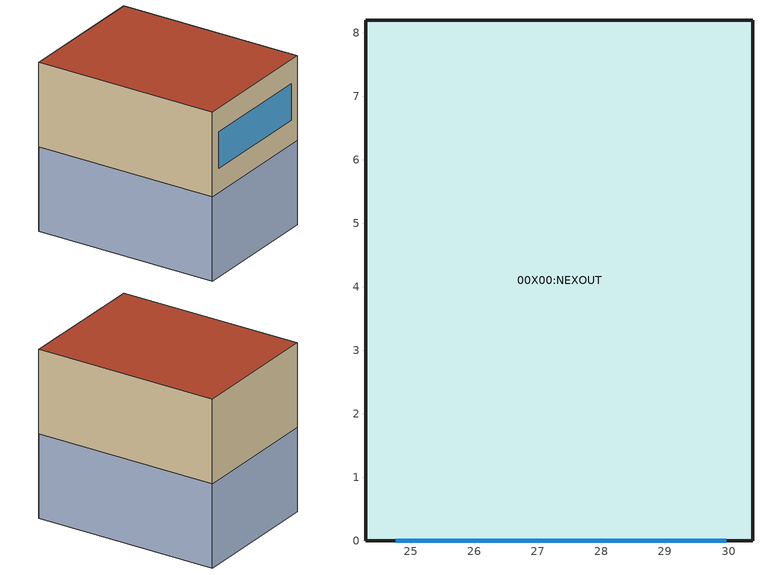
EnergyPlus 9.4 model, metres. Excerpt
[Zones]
00X00:NEXOUT
 floor adiabatic (0_IntFloor): 30.39,0 24.29,0 24.29,8.2 30.39,8.2 z3.7
 wall outside (0_ExtWall Pumice 22cm): 30.39,8.2 24.29,8.2 24.29,0 30.39,0 30.39,8.2 z3.7:7.4
 window (_6mm - 1002): 24.77,0 29.97,0 z4.75:6.35
 roof outside (0_FlatRoofTiled 5cm EPS): 24.29,0 30.39,0 30.39,8.2 24.29,8.2 z7.4
shading: 30.39,8.2 24.29,8.2 / 24.29,8.2 24.29,0 / 24.29,0 30.39,0 / 30.39,0 30.39,8.2 z0:3.7
[Site:Location]
1 (01-01:31-12)  (01-01:31-12): Latitude=32; Longitude=34.9; Time Zone=2; Elevation {m}=49
[Site:GroundTemperature:BuildingSurface]
18, 18, 18, 18, 18, 18, 18, 18, 18, 18, 18, 18
[Site:GroundTemperature:Deep]
18, 18, 18, 18, 18, 18, 18, 18, 18, 18, 18, 18
[Site:GroundTemperature:Shallow]
18, 18, 18, 18, 18, 18, 18, 18, 18, 18, 18, 18
[Site:GroundTemperature:FCfactorMethod]
January FCfactorMethod ground temperature {C}=15.26; Februry FCfactorMethod ground temperature {C}=16.44; March FCfactorMethod ground temperature {C}=18.73; April FCfactorMethod ground temperature {C}=20.9; May FCfactorMethod ground temperature {C}=25; June FCfactorMethod ground temperature {C}=27.17; July FCfactorMethod ground temperature {C}=27.76; August FCfactorMethod ground temperature {C}=26.66; September FCfactorMethod ground temperature {C}=24.13; October FCfactorMethod ground temperature {C}=20.98; November FCfactorMethod ground temperature {C}=17.87; December FCfactorMethod ground temperature {C}=15.82
[Site:GroundReflectance]
0.2, 0.2, 0.2, 0.2, 0.2, 0.2, 0.2, 0.2, 0.2, 0.2, 0.2, 0.2
[Site:GroundReflectance:SnowModifier]
2, 2
[Building]
Office: North Axis=0; Terrain=Country; Loads Convergence Tolerance=.04; Temperature Convergence Tolerance=.4; Solar Distribution=FullExterior; Maximum number of warmup days=25; Minimum number of warmup days=6
[Construction]
0_IntFloor: _1045 Ceramic porcelain_12.1_.02, _1045_Cemented Plaster_2.2_.02, _1045 Sand and gravel_10.1_.08, _1045_RegularConcrete_1.1.1_.2, _1045_IntTiah_Cement Lime Plaster_2.1_.02
0_FlatRoofTiled 5cm EPS: _1045 Ceramic porcelain_12.1_.01, _1045_Cemented Plaster_2.2_.02, _1045 Sand and gravel_10.1_.08, _Bitumen_.005, _1045 Light Concrete Coarse Aggregate NonQuartsSand 1200_1.2.1_.05, _1045 Expanded Polystyrene EPS 30_14.1_.05, _1045_RegularConcrete_1.1.1_.2, _1045_IntTiah_Cement Lime Plaster_2.1_.015
0_ExtWall Pumice 22cm: _1045_Cemented Plaster_2.2_.02, _Block Pumice 22sm_.22, _1045_IntTiah_Cement Lime Plaster_2.1_.015
_6mm - 1002: 64
[WindowMaterial:Glazing]
64: Optical data type {SpectralAverage or Spectral}=SpectralAverage; Thickness {m}=.006; Solar transmittance at normal incidence=.79; Solar reflectance at normal incidence: front side=.075; Solar reflectance at normal incidence: back side=.075; Visible transmittance at normal incidence=0.881; Visible reflectance at normal incidence: front side=.081; Visible reflectance at normal incidence: back side=.081; IR transmittance at normal incidence=0; IR emissivity: front side=.84; IR emissivity: back side=.84; Conductivity {W/m-K}=1; Dirt Correction Factor for Solar and Visible Transmittance=1
[Material] Thermal Emittance=.9; Solar Absorptance=.4; Visible Absorptance=.4
Name | Roughness | Thickness {m} | Conductivity {w/m-K} | Density {kg/m3} | Specific Heat {J/kg-K}
_1045 Ceramic porcelain_12.1_.02 | Smooth | .02 | 1.3 | 2300 | 840
_1045_Cemented Plaster_2.2_.02 | Rough | .02 | 1 | 1800 | 1000
_1045 Sand and gravel_10.1_.08 | Rough | .08 | 2 | 1950 | 1045
_1045_RegularConcrete_1.1.1_.2 | MediumRough | .2 | 2 | 2400 | 1000
_1045_IntTiah_Cement Lime Plaster_2.1_.02 | Smooth | .02 | .8 | 1600 | 1000
_1045 Ceramic porcelain_12.1_.01 | Smooth | .01 | 1.3 | 2300 | 840
_Bitumen_.005 | Rough | .005 | .17 | 1200 | 1660
_1045 Light Concrete Coarse Aggregate NonQuartsSand 1200_1.2.1_.05 | MediumRough | .05 | .62 | 1200 | 1000
_1045 Expanded Polystyrene EPS 30_14.1_.05 | Rough | .05 | .034 | 30 | 1450
_1045_IntTiah_Cement Lime Plaster_2.1_.015 | Smooth | .015 | .8 | 1600 | 1000
_Block Pumice 22sm_.22 | MediumRough | .22 | .244 | 795 | 970
[Zone]
00X00:NEXOUT: Relative North (to building)=0; Zone Type=1; Zone multiplier=1; Zone volume=185.074; Floor Area=50.02; Zone inside convection algorithm=TARP; Part Of Total Floor Area=Yes
[PEOPLE]
People 00X00:NEXOUT: Zone=00X00:NEXOUT; Number of People SCHEDULE=0_Baseline Office Occupency Schedule; Number of People Calculation Method=People/Area; People per Zone Floor Area=.12; radiant fraction=.3; User Specified Sensible Fraction=AutoCalculate; Activity level SCHEDULE Name (units W/person, real)=Activity Schedule 2987; CO2 generation rate per unit of activity level (units m3/s-W=3.82e-08; Enable ASHRAE 55 comfort warnings=No; MRT Calculation Type=ZoneAveraged; Work Efficiency SCHEDULE Name (0.0-1.0,real)=Work efficiency; Clothing Insulation Calculation Method=ClothingInsulationSchedule; Clothing Insulation SCHEDULE Name (real)=Clothing Schedule 2987; Air Velocity SCHEDULE Name (units m/s, real)=Default Air Velocity for Comfort Calculations
[Lights]
00X00:NEXOUT General lighting: Zone=00X00:NEXOUT; Lighting SCHEDULE=0_Baseline Office Lighting Schedule; Design Level calculation method=Watts/Area; Watts per Zone Area {W/m2}=12; Return Air Fraction=0; Radiant fraction=.72; Fraction Visible=.18; Fraction Replaceable=1; LightsEndUseKey=ELECTRIC EQUIPMENT#00X00:NEXOUT#GeneralLights
[OtherEquipment] Fuel Type=Electricity; Zone=00X00:NEXOUT; Design Level calculation method=Watts/Area; Latent fraction=0; Radiant fraction=.2; Fraction Lost=0; Carbon Dioxide Generation Rate=0; End-use category=General
Name | Equipment SCHEDULE | Watts per Zone Area {watts/m2}
00X00:NEXOUT Computing gain | 0_Baseline Office Non Fixed Equipment Schedule | 8
00X00:NEXOUT Equipment gain | 0_Baseline Office Fixed Equipment Schedule | .4
[Daylighting:Controls]
00X00:NEXOUT: Zone=00X00:NEXOUT; Daylighting Method=SplitFlux; Availability Schedule=On; Lighting Control Type=Stepped; Number of Stepped Control Steps=1; Probability Lighting will be Reset When Needed in Manual Stepped Control=1; Glare Calculation Daylighting Reference Point=00X00:NEXOUT Ref Point 1; Glare Calculation Azimuth Angle of View Direction Clockwise from Zone y-Axis=0; Maximum Allowable Discomfort Glare Index=22; DElight Gridding Resolution=1; Daylighting Reference Point 1=00X00:NEXOUT Ref Point 1; Fraction of Zone Controlled by Reference Point 1=.5; Illuminance Setpoint at Reference Point 1 {lux}=500; Daylighting Reference Point 2=00X00:NEXOUT Ref Point 2; Fraction of Zone Controlled by Reference Point 2=.5; Illuminance Setpoint at Reference Point 2 {lux}=500
[ZoneInfiltration:DesignFlowRate]
00X00:NEXOUT Infiltration: Zone=00X00:NEXOUT; Infiltration SCHEDULE=On 24/7; Design Volume Flow Rate calculation method=Flow/zone; Design Volume Flow Rate (m3/s)=.051409; Constant Term Coefficient=1; Temperature Term Coefficient=0; Velocity Term Coefficient=0; Velocity Squared Term Coefficient=0
[ZoneControl:Thermostat]
00X00:NEXOUT Thermostat: 00X00:NEXOUT, Zone Control Type Sched, ThermostatSetpoint:DualSetpoint, Dual Setpoint - Zone 00X00:NEXOUT
[ThermostatSetpoint:DualSetpoint]
Dual Setpoint - Zone 00X00:NEXOUT: 00X00:NEXOUT Heating Setpoint Schedule, 00X00:NEXOUT Cooling SP Sch
[Zone equipment]
00X00:NEXOUT: 00X00:NEXOUT Ideal Loads Air
[ZoneHVAC:IdealLoadsAirSystem]
00X00:NEXOUT Ideal Loads Air: Maximum Heating Supply Air Temperature {C}=35; Minimum Cooling Supply Air Temperature {C}=12; Maximum Heating Supply Air Humidity Ratio {kg-H2O/kg-air}=0.0156; Minimum Cooling Supply Air Humidity Ratio {kg-H2O/kg-air}=0.0077; Heating Limit=NoLimit; Cooling Limit=NoLimit; Heating Availability Schedule=00X00:NEXOUT Heating Availability Sch; Cooling availability schedule=00X00:NEXOUT Cooling Availability Sch; Dehumidification Control Type=None; Humidification Control Type=None; Outdoor Air Economizer Type=NoEconomizer; Heat Recovery Type=None
[Schedule:Compact]
On; On 24/7: Any Number, Through: 12/31, For: AllDays, Until: 24:00, 1
Work efficiency: Any Number, Through: 12/31, For: AllDays, Until: 24:00, 0
Default Air Velocity for Comfort Calculations: Any Number, Through: 12/31, For: AllDays, Until: 24:00, 0.137
0_Baseline Office Lighting Schedule: Fraction, Through: 31 Dec, For: AllDays, Until: 08:00, 0.0666, Until: 17:00, 1, Until: 24:00, 0.0666
0_Baseline Office Non Fixed Equipment Schedule: Fraction, Through: 31 Dec, For: Alldays, Until: 08:00, 0, Until: 17:00, 1, Until: 24:00, 0
0_Baseline Office Fixed Equipment Schedule: Fraction, Through: 31 Dec, For: AllDays, Until: 24:00, 1
0_Baseline Office Occupency Schedule: Fraction, Through: 31 Dec, For: AllDays, Until: 08:00, 0, Until: 17:00, 1, Until: 24:00, 0
Activity Schedule 2987: Any Number, Through: 12/31, For: AllDays, Until: 24:00, 126
Clothing Schedule 2987: Any Number, Through: 4/1, For: AllDays, Until: 24:00, 1, Through: 9/30, For: AllDays, Until: 24:00, .5, Through: 12/31, For: AllDays, Until: 24:00, 1
00X00:NEXOUT Heating Setpoint Schedule: Temperature, Through: 31 March, For: AllDays, Until: 07:00, 15, Until: 18:00, 20.5, Until: 24:00, 15, Through: 31 Oct, For: AllDays, Until: 24:00, -50, Through: 31 December, For: AllDays, Until: 07:00, 15, Until: 18:00, 20.5, Until: 24:00, 15
00X00:NEXOUT Heating Availability Sch: Temperature, Through: 31 March, For: AllDays, Until: 07:00, 1, Until: 18:00, 1, Until: 24:00, 1, Through: 31 Oct, For: AllDays, Until: 24:00, 0, Through: 31 December, For: AllDays, Until: 07:00, 1, Until: 18:00, 1, Until: 24:00, 1
00X00:NEXOUT Cooling SP Sch: Temperature, Through: 31 March, For: AllDays, Until: 24:00, 100, Through: 31 October, For: AllDays, Until: 07:00, 35, Until: 18:00, 23.5, Until: 24:00, 35, Through: 31 December, For: AllDays, Until: 24:00, 100
00X00:NEXOUT Cooling Availability Sch: Temperature, Through: 31 March, For: AllDays, Until: 24:00, 0, Through: 31 October, For: AllDays, Until: 07:00, 1, Until: 18:00, 1, Until: 24:00, 1, Through: 31 December, For: AllDays, Until: 24:00, 0
[Schedule:Day:Hourly]
Summer Control Type Day Sch; Winter Control Type Day Sch: Control Type, 4, 4, 4, 4, 4, 4, 4, 4, 4, 4, 4, 4, 4, 4, 4, 4, 4, 4, 4, 4, 4, 4, 4, 4
[Schedule:Week:Daily]
Summer Control Type Week Sch: Summer Control Type Day Sch, Summer Control Type Day Sch, Summer Control Type Day Sch, Summer Control Type Day Sch, Summer Control Type Day Sch, Summer Control Type Day Sch, Summer Control Type Day Sch, Summer Control Type Day Sch, Summer Control Type Day Sch, Summer Control Type Day Sch, Summer Control Type Day Sch, Summer Control Type Day Sch
Winter Control Type Week Sch: Winter Control Type Day Sch, Winter Control Type Day Sch, Winter Control Type Day Sch, Winter Control Type Day Sch, Winter Control Type Day Sch, Winter Control Type Day Sch, Winter Control Type Day Sch, Winter Control Type Day Sch, Winter Control Type Day Sch, Winter Control Type Day Sch, Winter Control Type Day Sch, Winter Control Type Day Sch
[Schedule:Year]
Zone Control Type Sched: Control Type, Winter Control Type Week Sch, 1, 1, 3, 31, Summer Control Type Week Sch, 4, 1, 9, 30, Winter Control Type Week Sch, 10, 1, 12, 31
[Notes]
Geometry convention template : ASHRAE 90.1
Zone geometry and surface areas : 2-Outer
Zone volume calculation method : 2-Outer
Zone floor area calculation method : 2-Outer
Window to wall ratio method : 2-Outer
Hourly weather file: C:\ProgramData\DesignBuilder\Weather Data\ISR_TA_Tel.Aviv-Sde.Dov_.AP_.401762_TMYx.2007-2021_WindStandardized.epw
